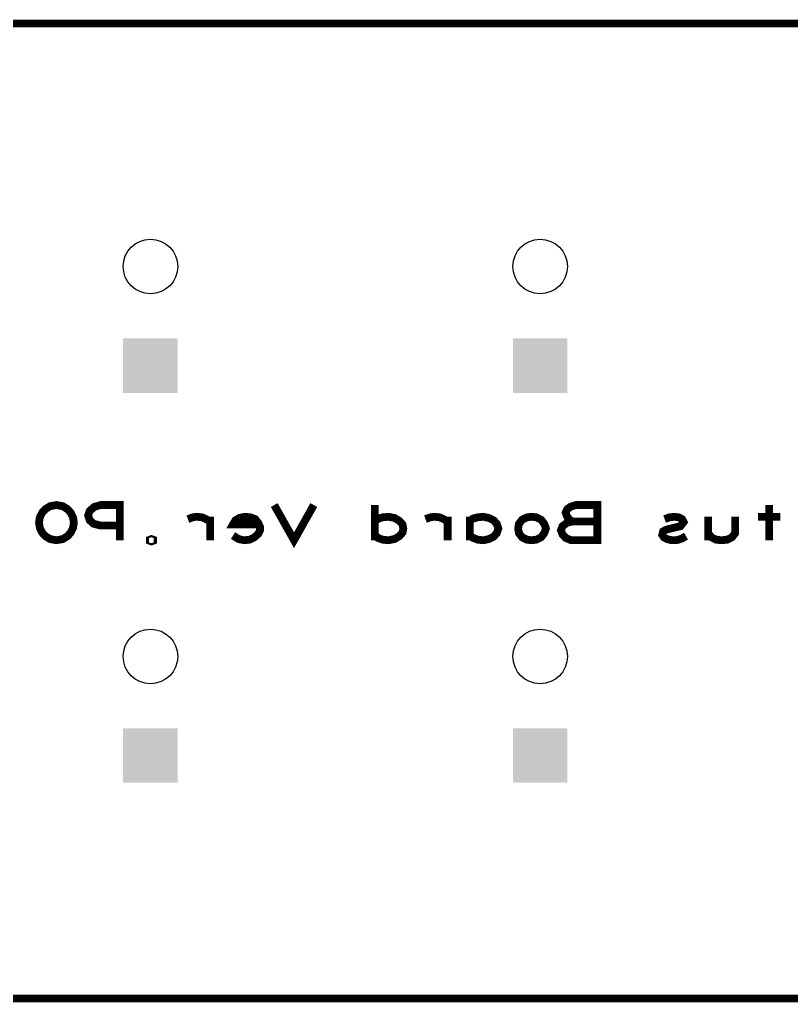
# Model space of a CAD drawing. Extents: x 0 to 150, y 0 to 25.
# Drawn here: x 91.64 to 111.45, y -0.1 to 25.1 of the extents above; entities that cross this region are included whole.
import ezdxf

# ---------------------------------------------------------------- set-up
doc = ezdxf.new("R2010")
doc.units = 0
doc.layers.get('0').update_dxf_attribs({"linetype": 'CONTINUOUS'})
doc.layers.add('MASK_BOTTOM_ART', color=5, linetype='CONTINUOUS')
doc.layers.add('SILK_BOTTOM_ART', color=12, linetype='CONTINUOUS')

# ---------------------------------------------------------------- blocks, each defined once
blk = doc.blocks.new('ROUND_14')
blk.add_circle((0, 0), 0.7)
blk = doc.blocks.new('SQUARE_29')
blk.add_solid([(0.7, 0.7), (0.7, -0.7), (-0.7, 0.7), (-0.7, -0.7)])

msp = doc.modelspace()

# ---------------------------------------------------------------- linework, layer by layer
at = {"layer": 'MASK_BOTTOM_ART', "const_width": 0.2}
msp.add_lwpolyline([(0, 2.75), (0, 1), (1, 0), (149, 0), (150, 1), (150, 24), (149, 25), (1, 25), (0, 24), (0, 2.75)], dxfattribs=at)
at = {"layer": 'SILK_BOTTOM_ART', "const_width": 0.2}
for points in [[(0, 2.75), (0, 1), (1, 0), (149, 0), (150, 1), (150, 24), (149, 25), (1, 25), (0, 24), (0, 2.75)], [(92.5888, 12.6531), (92.7514, 12.623), (92.8733, 12.5477), (92.9546, 12.4574), (93.0155, 12.337), (93.0358, 12.2015), (93.0155, 12.0661), (92.9546, 11.9457), (92.8733, 11.8553), (92.7514, 11.7801), (92.5888, 11.75), (92.4263, 11.7801), (92.3043, 11.8553), (92.223, 11.9457), (92.1621, 12.0661), (92.1418, 12.2015), (92.1621, 12.337), (92.223, 12.4574), (92.3043, 12.5477), (92.4263, 12.623), (92.5888, 12.6531)], [(94.2144, 11.75), (94.2144, 12.6531), (93.7267, 12.6531), (93.5642, 12.6079), (93.4422, 12.5026), (93.4016, 12.3822), (93.4422, 12.2618), (93.5438, 12.1714), (93.7267, 12.1263), (94.2144, 12.1263)], [(99.1928, 12.6531), (98.6848, 11.75), (98.1768, 12.6531)], [(100.7574, 12.6531), (100.7574, 11.75)], [(105.8375, 12.2317), (105.7562, 12.2768), (105.6952, 12.352), (105.6545, 12.4574), (105.6952, 12.5477), (105.7765, 12.6079), (105.9187, 12.6531), (106.4674, 12.6531), (106.4674, 11.75), (105.7968, 11.75), (105.6545, 11.8102), (105.5733, 11.9005), (105.5326, 12.0059), (105.5733, 12.1112), (105.6952, 12.2015), (105.8375, 12.2317), (106.4674, 12.2317)], [(110.8768, 12.6531), (110.8768, 11.75)], [(96.5309, 12.2317), (96.4293, 12.2919), (96.3277, 12.337), (96.1854, 12.352), (96.0839, 12.337), (95.9619, 12.2919)], [(96.5309, 11.75), (96.5309, 12.352)], [(97.7704, 12.1564), (97.1201, 12.1564), (97.1811, 12.2618), (97.2827, 12.322), (97.425, 12.352), (97.5672, 12.337), (97.6891, 12.2919), (97.7704, 12.1865), (97.8111, 12.0962), (97.8111, 12.0059), (97.7704, 11.9156), (97.6688, 11.8252), (97.5469, 11.765), (97.4046, 11.75), (97.2624, 11.7801), (97.1201, 11.8704)], [(100.7574, 11.8854), (100.8387, 11.8102), (100.9607, 11.765), (101.1029, 11.75), (101.2654, 11.7801), (101.3874, 11.8553), (101.4687, 11.9457), (101.489, 12.051), (101.4687, 12.1564), (101.3874, 12.2467), (101.2654, 12.322), (101.1029, 12.352), (100.9607, 12.337), (100.859, 12.3069), (100.7574, 12.2467)], [(102.6269, 12.2317), (102.5253, 12.2919), (102.4237, 12.337), (102.2814, 12.352), (102.1799, 12.337), (102.0579, 12.2919)], [(102.6269, 11.75), (102.6269, 12.352)], [(103.1958, 12.2467), (103.2771, 12.3069), (103.3991, 12.337), (103.5413, 12.352), (103.6835, 12.322), (103.8054, 12.2618), (103.8867, 12.1714), (103.9274, 12.051), (103.8867, 11.9306), (103.8054, 11.8403), (103.6835, 11.7801), (103.5413, 11.75), (103.3991, 11.765), (103.2771, 11.8102), (103.1958, 11.8704)], [(103.1958, 11.75), (103.1958, 12.352)], [(104.7808, 11.75), (104.9027, 11.765), (105.0246, 11.8252), (105.1059, 11.9306), (105.1466, 12.051), (105.1059, 12.1714), (105.0246, 12.2768), (104.9027, 12.337), (104.7808, 12.352), (104.6589, 12.337), (104.537, 12.2768), (104.4557, 12.1714), (104.4353, 12.051), (104.4557, 11.9306), (104.537, 11.8252), (104.6589, 11.765), (104.7808, 11.75)], [(108.7432, 11.8553), (108.6416, 11.7951), (108.4994, 11.75), (108.3774, 11.75), (108.2555, 11.7801), (108.1742, 11.8252), (108.1336, 11.8854), (108.1539, 11.9758), (108.2352, 12.0209), (108.601, 12.1112), (108.6822, 12.2166), (108.6416, 12.2919), (108.5603, 12.337), (108.4384, 12.352), (108.3165, 12.337), (108.1946, 12.2919)], [(110.0031, 12.352), (110.0031, 11.9306), (109.9218, 11.8252), (109.7998, 11.765), (109.6576, 11.75), (109.5154, 11.765), (109.3934, 11.8252), (109.3121, 11.9306)], [(109.3121, 11.75), (109.3121, 12.352)], [(111.1613, 12.352), (110.5923, 12.352)], [(95.0272, 11.7199), (95.0678, 11.735), (95.0678, 11.765), (95.0272, 11.7801), (94.9866, 11.765), (94.9866, 11.735), (95.0272, 11.7199)]]:
    msp.add_lwpolyline(points, dxfattribs=at)

# ---------------------------------------------------------------- block references
at = {"layer": 'MASK_BOTTOM_ART'}
for name, p in [('ROUND_14', (95, 18.77)), ('ROUND_14', (105, 18.77)), ('SQUARE_29', (95, 16.23)), ('SQUARE_29', (105, 16.23)), ('ROUND_14', (95, 8.77)), ('ROUND_14', (105, 8.77)), ('SQUARE_29', (95, 6.23)), ('SQUARE_29', (105, 6.23))]:
    msp.add_blockref(name, p, dxfattribs=at)

doc.saveas('drawing.dxf')
